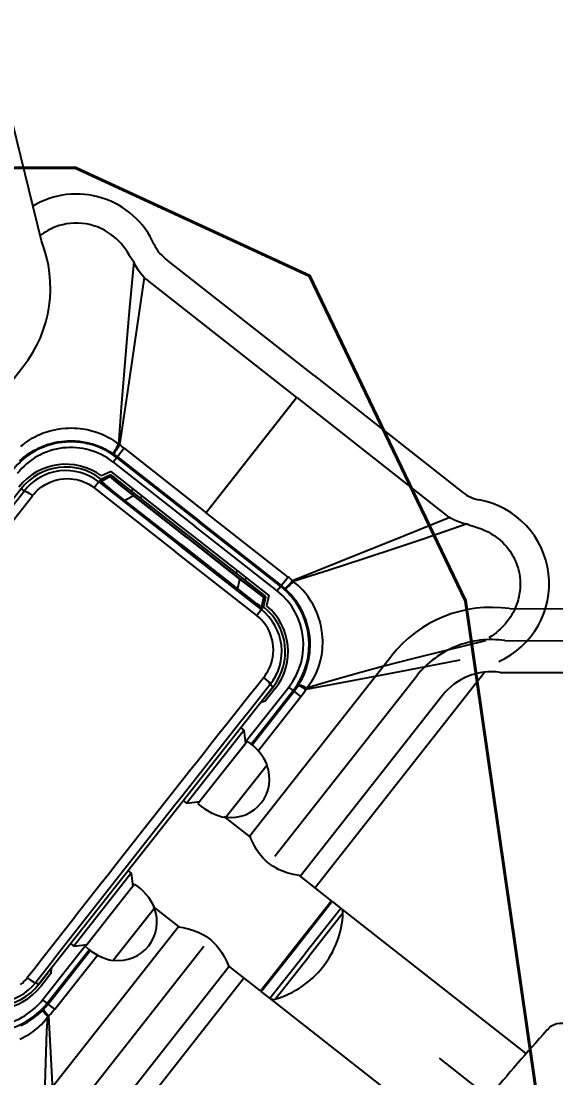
# Model space of a CAD drawing. Header units: millimetres. Extents: x 1145859089 to 1147511753, y -1047484727 to -1047247487.
# Drawn here: x 1146994632 to 1146994914, y -1047433925 to -1047433367 of the extents above; entities that cross this region are included whole.
import ezdxf
from ezdxf.xclip import XClip

# ---------------------------------------------------------------- set-up
doc = ezdxf.new("R2010")
doc.units = ezdxf.units.MM
doc.header["$LTSCALE"] = 100
doc.header["$MEASUREMENT"] = 0
doc.header["$XCLIPFRAME"] = 2
doc.linetypes.add('단지배치도$0$CENTER', pattern=[31, 30, -0.5, 0, -0.5])
doc.layers.get('0').update_dxf_attribs({"linetype": 'CONTINUOUS'})
for name, color, linetype in [('XREF', 135, 'CONTINUOUS'), ('단지배치도$0$S240910', 33, 'CONTINUOUS'), ('단지배치도$0$W240910', 135, 'CONTINUOUS')]:
    doc.layers.add(name, color=color, linetype=linetype)
doc.styles.add('단지배치도$0$WS1', font='romans.shx', dxfattribs={"width": 0.8, "bigfont": 'whgtxt.shx'})

# ---------------------------------------------------------------- blocks, each defined once
blk = doc.blocks.new('단지배치도$0$zw$9902')
at = {"layer": '단지배치도$0$W240910', "linetype": 'ByBlock', "ltscale": 20}
for p, q in [((64903.72, -62113.47), (64875.32, -61997.48)), ((64908.84, -62107.09), (64907.18, -62107.94)), ((64909.79, -62106.65), (64908.84, -62107.09)), ((64911.23, -62106.07), (64909.79, -62106.65)), ((64913.09, -62105.43), (64911.23, -62106.07)), ((64914.99, -62104.91), (64913.09, -62105.43)), ((64916.92, -62104.52), (64914.99, -62104.91)), ((64918.87, -62104.25), (64916.92, -62104.52)), ((64921.02, -62104.09), (64918.87, -62104.25)), ((64923.17, -62104.09), (64921.02, -62104.09)), ((64925.32, -62104.23), (64923.17, -62104.09)), ((64927.26, -62104.49), (64925.32, -62104.23)), ((64928.39, -62104.7), (64927.26, -62104.49)), ((64929.79, -62105.03), (64928.39, -62104.7)), ((64930.67, -62105.26), (64929.79, -62105.03)), ((64931.98, -62105.67), (64930.67, -62105.26)), ((64933.27, -62106.13), (64931.98, -62105.67)), ((64934.42, -62106.6), (64933.27, -62106.13)), ((64935.98, -62107.33), (64934.42, -62106.6)), ((64937.04, -62107.88), (64935.98, -62107.33)), ((64903.26, -62110.49), (64903.03, -62110.66)), ((64904.88, -62109.33), (64903.26, -62110.49)), ((64906.02, -62108.61), (64904.88, -62109.33)), ((64907.18, -62107.94), (64906.02, -62108.61)), ((64938.63, -62108.81), (64937.04, -62107.88)), ((64940.17, -62109.84), (64938.63, -62108.81)), ((64941.65, -62110.95), (64940.17, -62109.84)), ((64943.07, -62112.16), (64941.65, -62110.95)), ((64944.43, -62113.46), (64943.07, -62112.16)), ((64945.71, -62114.83), (64944.43, -62113.46)), ((64946.93, -62116.3), (64945.71, -62114.83)), ((64948.08, -62117.85), (64946.93, -62116.3)), ((64949.14, -62119.46), (64948.08, -62117.85)), ((64950.11, -62121.13), (64949.14, -62119.46)), ((64950.54, -62121.88), (64950.11, -62121.13)), ((64951.51, -62123.39), (64950.54, -62121.88)), ((64952.42, -62124.58), (64951.51, -62123.39)), ((65047.56, -62184.54), (64969.13, -62122.87)), ((64952.42, -62124.58), (64950.19, -62148.54)), ((64953.37, -62126.46), (64952.42, -62124.58)), ((64954.41, -62128.23), (64953.37, -62126.46)), ((64954.94, -62129.04), (64954.41, -62128.23)), ((64955.86, -62130.33), (64954.94, -62129.04)), ((64957.84, -62132.73), (64954.07, -62159.13)), ((64956.83, -62131.56), (64955.86, -62130.33)), ((64957.84, -62132.73), (64956.83, -62131.56)), ((65038.4, -62196.18), (64959.6, -62134.21)), ((64950.19, -62148.54), (64948.92, -62162.88)), ((64948.92, -62162.88), (64947.31, -62181.99)), ((64954.07, -62159.13), (64948.95, -62194.14)), ((64819.3, -62275), (64894.18, -62179.79)), ((64947.31, -62181.99), (64945.84, -62201.15)), ((65047.56, -62184.54), (65125.98, -62246.21)), ((64948.95, -62194.14), (64944.96, -62221.1)), ((65038.14, -62196.51), (64990.38, -62257.24)), ((65038.14, -62196.51), (64990.38, -62257.24)), ((65038.14, -62196.51), (64990.38, -62257.24)), ((65038.14, -62196.51), (64990.38, -62257.24)), ((65038.4, -62196.18), (64990.65, -62256.91)), ((65038.4, -62196.18), (64990.65, -62256.91)), ((65038.4, -62196.18), (64990.65, -62256.91)), ((65038.4, -62196.18), (64990.65, -62256.91)), ((65038.4, -62196.18), (65117.21, -62258.15)), ((64945.84, -62201.15), (64944.46, -62220.88)), ((64907.63, -62213.89), (64909.13, -62213.48)), ((64909.13, -62213.48), (64910.66, -62213.12)), ((64910.66, -62213.12), (64912.19, -62212.83)), ((64912.19, -62212.83), (64914.28, -62212.52)), ((64914.28, -62212.52), (64916.39, -62212.31)), ((64916.39, -62212.31), (64917.95, -62212.23)), ((64917.95, -62212.23), (64919.5, -62212.21)), ((64919.5, -62212.21), (64921.06, -62212.24)), ((64921.06, -62212.24), (64922.6, -62212.33)), ((64922.6, -62212.33), (64924.16, -62212.48)), ((64924.16, -62212.48), (64925.73, -62212.69)), ((64925.73, -62212.69), (64927.8, -62213.07)), ((64927.8, -62213.07), (64929.83, -62213.54)), ((64896.49, -62219.17), (64897.3, -62218.62)), ((64897.3, -62218.62), (64898.91, -62217.63)), ((64898.91, -62217.63), (64900.57, -62216.71)), ((64900.57, -62216.71), (64901.92, -62216.05)), ((64901.92, -62216.05), (64903.3, -62215.43)), ((64903.3, -62215.43), (64904.71, -62214.86)), ((64904.71, -62214.86), (64906.15, -62214.35)), ((64906.15, -62214.35), (64907.63, -62213.89)), ((64915.85, -62219.13), (64917.4, -62219.02)), ((64917.4, -62219.02), (64919.46, -62218.98)), ((64919.46, -62218.98), (64921.52, -62219.04)), ((64921.52, -62219.04), (64923.57, -62219.2)), ((64929.83, -62213.54), (64930.84, -62213.81)), ((64930.84, -62213.81), (64932.31, -62214.27)), ((64932.31, -62214.27), (64933.76, -62214.77)), ((64933.76, -62214.77), (64934.73, -62215.14)), ((64934.73, -62215.14), (64936.14, -62215.74)), ((64936.14, -62215.74), (64937.52, -62216.39)), ((64937.52, -62216.39), (64938.84, -62217.08)), ((64938.84, -62217.08), (64940.13, -62217.82)), ((64940.13, -62217.82), (64941.8, -62218.88)), ((64941.8, -62218.88), (64942.91, -62219.67)), ((64892.93, -62222.01), (64894.47, -62220.69)), ((64894.47, -62220.69), (64894.99, -62220.27)), ((64894.99, -62220.27), (64896.49, -62219.17)), ((64897.99, -62225.17), (64899.76, -62224.11)), ((64899.76, -62224.11), (64901.59, -62223.14)), ((64901.59, -62223.14), (64902.51, -62222.7)), ((64902.51, -62222.7), (64904.17, -62221.97)), ((64904.17, -62221.97), (64905.85, -62221.33)), ((64905.85, -62221.33), (64907.3, -62220.84)), ((64907.3, -62220.84), (64908.94, -62220.36)), ((64908.94, -62220.36), (64910.6, -62219.95)), ((64910.6, -62219.95), (64912.28, -62219.61)), ((64912.28, -62219.61), (64914.32, -62219.29)), ((64914.32, -62219.29), (64915.85, -62219.13)), ((64923.57, -62219.2), (64925.62, -62219.48)), ((64925.62, -62219.48), (64927.64, -62219.85)), ((64927.64, -62219.85), (64929.66, -62220.34)), ((64929.66, -62220.34), (64930.64, -62220.62)), ((64930.64, -62220.62), (64932.52, -62221.23)), ((64932.52, -62221.23), (64934.37, -62221.93)), ((64934.37, -62221.93), (64935.09, -62222.23)), ((64935.09, -62222.23), (64937.18, -62223.2)), ((64937.18, -62223.2), (64938.1, -62223.67)), ((64938.1, -62223.67), (64939.68, -62224.56)), ((64939.68, -62224.56), (64941.71, -62225.85)), ((64943.12, -62223.9), (64942.42, -62225.02)), ((64942.91, -62219.67), (64944.46, -62220.88)), ((64944.96, -62221.1), (64943.12, -62223.9)), ((64947.41, -62222.91), (64943.86, -62227.43)), ((64944.46, -62220.88), (64944.96, -62221.1)), ((64947.41, -62222.91), (64990.65, -62256.91)), ((64892.24, -62229.58), (64893.81, -62228.21)), ((64893.81, -62228.21), (64895.45, -62226.92)), ((64895.45, -62226.92), (64897.15, -62225.72)), ((64897.15, -62225.72), (64897.99, -62225.17)), ((64943.5, -62227.89), (64941.65, -62230.24)), ((64941.71, -62225.85), (64941.9, -62225.98)), ((64941.91, -62225.95), (64941.9, -62225.98)), ((64941.96, -62225.82), (64941.91, -62225.95)), ((64942.42, -62225.02), (64941.96, -62225.82)), ((64943.86, -62227.43), (64943.5, -62227.89)), ((64943.5, -62227.89), (64986.73, -62261.89)), ((64943.86, -62227.43), (64987.1, -62261.43)), ((64940.43, -62235.14), (64935.36, -62237.54)), ((64982.04, -62267.86), (64940.43, -62235.14)), ((64941.65, -62230.24), (64984.88, -62264.24)), ((64906.89, -62241.44), (64908.33, -62240.78)), ((64908.33, -62240.78), (64910.05, -62240.13)), ((64910.05, -62240.13), (64911.81, -62239.61)), ((64911.81, -62239.61), (64913.61, -62239.24)), ((64913.61, -62239.24), (64915.44, -62239.01)), ((64915.44, -62239.01), (64917.27, -62238.93)), ((64917.27, -62238.93), (64919.1, -62238.99)), ((64919.1, -62238.99), (64920.66, -62239.16)), ((64920.66, -62239.16), (64922.2, -62239.43)), ((64922.2, -62239.43), (64923.72, -62239.81)), ((64923.72, -62239.81), (64925.22, -62240.29)), ((64925.22, -62240.29), (64926.43, -62240.77)), ((64926.43, -62240.77), (64927.61, -62241.32)), ((64927.61, -62241.32), (64928.76, -62241.93)), ((64934.05, -62240.72), (64931.6, -62243.83)), ((64934.99, -62239.52), (64934.05, -62240.72)), ((64934.05, -62240.72), (64976.89, -62274.41)), ((64934.99, -62239.52), (64934.94, -62239.09)), ((64935.07, -62240.19), (64934.99, -62239.52)), ((64935.08, -62240.22), (64935.07, -62240.19)), ((64935.17, -62240.34), (64935.08, -62240.22)), ((64935.44, -62240.61), (64935.17, -62240.34)), ((64936.44, -62241.51), (64935.44, -62240.61)), ((64935.45, -62239.15), (64939.95, -62237.03)), ((64939.95, -62237.03), (64935.45, -62239.15)), ((64935.51, -62239.58), (64935.45, -62239.15)), ((64935.59, -62240.25), (64935.51, -62239.58)), ((64940.07, -62238.01), (64935.59, -62240.25)), ((64935.59, -62240.28), (64935.59, -62240.25)), ((64935.64, -62240.37), (64935.59, -62240.28)), ((64935.72, -62240.49), (64935.64, -62240.37)), ((64936.02, -62240.82), (64935.72, -62240.49)), ((64936.44, -62241.22), (64936.02, -62240.82)), ((64937.58, -62242.23), (64936.44, -62241.22)), ((64940.07, -62238.01), (64939.95, -62237.03)), ((64940.1, -62238.05), (64940.07, -62238.01)), ((64940.26, -62238.2), (64940.1, -62238.05)), ((64940.86, -62238.73), (64940.26, -62238.2)), ((64940.47, -62237.09), (64943.38, -62239.37)), ((64981.11, -62269.04), (64940.48, -62237.09)), ((64940.59, -62238.07), (64940.48, -62237.09)), ((64940.6, -62238.09), (64940.59, -62238.07)), ((64940.64, -62238.16), (64940.6, -62238.09)), ((64941.03, -62238.56), (64940.64, -62238.16)), ((64944.07, -62241.37), (64940.86, -62238.73)), ((64942.08, -62239.49), (64941.03, -62238.56)), ((64942.79, -62240.1), (64942.08, -62239.49)), ((64945.71, -62242.5), (64942.79, -62240.1)), ((64952.4, -62248.06), (64944.07, -62241.37)), ((64893.05, -62244.32), (64871.41, -62271.83)), ((64893.05, -62244.32), (64894.56, -62245.5)), ((64899.01, -62247.93), (64899.85, -62246.92)), ((64899.85, -62246.92), (64900.75, -62245.95)), ((64900.75, -62245.95), (64901.7, -62245.03)), ((64901.7, -62245.03), (64902.91, -62244)), ((64902.91, -62244), (64904.18, -62243.06)), ((64904.18, -62243.06), (64905.51, -62242.21)), ((64905.51, -62242.21), (64906.89, -62241.44)), ((64928.76, -62241.93), (64930.1, -62242.75)), ((64930.1, -62242.75), (64931.6, -62243.83)), ((64931.6, -62243.83), (64974.44, -62277.52)), ((64937.54, -62242.45), (64936.44, -62241.51)), ((64941.82, -62245.95), (64937.54, -62242.45)), ((64938.59, -62243.1), (64937.58, -62242.23)), ((64941.96, -62245.87), (64938.59, -62243.1)), ((64947.59, -62250.54), (64941.82, -62245.95)), ((64947.7, -62250.4), (64941.96, -62245.87)), ((64952.51, -62247.92), (64945.71, -62242.5)), ((64952.16, -62244.37), (64951.23, -62245.55)), ((64947.59, -62250.54), (64947.7, -62250.4)), ((64977.29, -62273.9), (64947.59, -62250.54)), ((64952.4, -62248.06), (64947.7, -62250.4)), ((64977.4, -62273.75), (64947.7, -62250.4)), ((64952.4, -62248.06), (64952.51, -62247.92)), ((64980.33, -62270.03), (64952.4, -62248.06)), ((64980.44, -62269.89), (64952.51, -62247.92)), ((64956.88, -62248.08), (64955.95, -62249.26)), ((65033.88, -62290.91), (64990.65, -62256.91)), ((65029.97, -62295.88), (64986.73, -62261.89)), ((65030.33, -62295.42), (64987.1, -62261.43)), ((65119.06, -62259.51), (65094.3, -62269.4)), ((65128.26, -62262.86), (65105.5, -62270.68)), ((65119.06, -62259.51), (65120.43, -62260.22)), ((65120.43, -62260.22), (65121.86, -62260.87)), ((65121.86, -62260.87), (65123.33, -62261.46)), ((65123.33, -62261.46), (65124.25, -62261.79)), ((65124.25, -62261.79), (65126.21, -62262.38)), ((65126.21, -62262.38), (65128.26, -62262.86)), ((65128.26, -62262.86), (65129.63, -62263.46)), ((65129.63, -62263.46), (65131.32, -62264.05)), ((64981.11, -62269.04), (65021.74, -62300.99)), ((64982.03, -62267.86), (65023.64, -62300.58)), ((65028.11, -62298.24), (64984.88, -62264.24)), ((65131.32, -62264.05), (65132.15, -62264.29)), ((65132.15, -62264.29), (65134.01, -62264.84)), ((65132.16, -62264.29), (65134.01, -62264.84)), ((65134.01, -62264.84), (65135.82, -62265.49)), ((65134.01, -62264.84), (65135.82, -62265.49)), ((65135.82, -62265.49), (65137.6, -62266.24)), ((65135.82, -62265.49), (65137.6, -62266.24)), ((65137.6, -62266.24), (65139.32, -62267.08)), ((65137.6, -62266.24), (65139.32, -62267.08)), ((65139.32, -62267.08), (65140.95, -62268)), ((65139.32, -62267.08), (65140.95, -62268)), ((65140.95, -62268), (65142.53, -62269.01)), ((65140.95, -62268), (65142.53, -62269.01)), ((65142.53, -62269.01), (65144.04, -62270.11)), ((65142.53, -62269.01), (65144.04, -62270.11)), ((65019.73, -62308.09), (64976.89, -62274.41)), ((64977.29, -62273.9), (65006.99, -62297.25)), ((64977.4, -62273.75), (65007.1, -62297.11)), ((64980.33, -62270.03), (65008.27, -62292)), ((64980.44, -62269.89), (65008.38, -62291.86)), ((65094.3, -62269.4), (65061.48, -62282.63)), ((65105.5, -62270.68), (65091.87, -62275.29)), ((65144.04, -62270.11), (65145.47, -62271.29)), ((65144.04, -62270.11), (65145.47, -62271.29)), ((65145.47, -62271.29), (65146.83, -62272.54)), ((65145.47, -62271.29), (65146.83, -62272.54)), ((65146.83, -62272.54), (65148.11, -62273.87)), ((65146.83, -62272.54), (65148.11, -62273.87)), ((65148.11, -62273.87), (65148.9, -62274.77)), ((65148.11, -62273.87), (65148.9, -62274.77)), ((65148.9, -62274.77), (65149.97, -62276.11)), ((65148.9, -62274.77), (65149.97, -62276.11)), ((65017.28, -62311.21), (64974.44, -62277.52)), ((65091.87, -62275.29), (65073.67, -62281.36)), ((65149.97, -62276.11), (65150.7, -62277.12)), ((65149.97, -62276.11), (65150.7, -62277.12)), ((65150.7, -62277.12), (65151.45, -62278.26)), ((65150.7, -62277.12), (65151.45, -62278.26)), ((65151.45, -62278.26), (65152.16, -62279.44)), ((65151.45, -62278.26), (65152.16, -62279.44)), ((65152.16, -62279.44), (65152.6, -62280.24)), ((65152.16, -62279.44), (65152.6, -62280.24)), ((65152.6, -62280.24), (65153.24, -62281.52)), ((65152.6, -62280.24), (65153.24, -62281.52)), ((65061.48, -62282.63), (65036.22, -62292.87)), ((65073.67, -62281.36), (65055.4, -62287.31)), ((65153.24, -62281.52), (65153.71, -62282.58)), ((65153.24, -62281.52), (65153.71, -62282.58)), ((65153.71, -62282.58), (65154.42, -62284.39)), ((65153.71, -62282.58), (65154.42, -62284.39)), ((65154.42, -62284.39), (65155.07, -62286.45)), ((65154.42, -62284.39), (65155.07, -62286.45)), ((65007.19, -62287.64), (65006.26, -62288.82)), ((65011.9, -62291.35), (65010.97, -62292.53)), ((65033.88, -62290.91), (65030.33, -62295.42)), ((65055.4, -62287.31), (65036.55, -62293.29)), ((65155.07, -62286.45), (65155.57, -62288.54)), ((65155.07, -62286.45), (65155.57, -62288.54)), ((65155.57, -62288.54), (65155.93, -62290.66)), ((65155.57, -62288.54), (65155.93, -62290.66)), ((65155.93, -62290.66), (65156.12, -62292.62)), ((65155.93, -62290.66), (65156.12, -62292.62)), ((65006.99, -62297.25), (65007.1, -62297.11)), ((65008.27, -62292), (65007.1, -62297.11)), ((65007.1, -62297.11), (65012.85, -62301.62)), ((65008.27, -62292), (65008.38, -62291.86)), ((65008.27, -62292), (65016.73, -62298.51)), ((65008.38, -62291.86), (65015.25, -62297.18)), ((65029.97, -62295.88), (65028.11, -62298.24)), ((65030.33, -62295.42), (65029.97, -62295.88)), ((65032.23, -62296.97), (65032.2, -62296.99)), ((65032.37, -62297.14), (65032.2, -62296.99)), ((65032.34, -62296.89), (65032.23, -62296.97)), ((65033.01, -62296.26), (65032.34, -62296.89)), ((65034.1, -62298.82), (65032.37, -62297.14)), ((65033.93, -62295.31), (65033.01, -62296.26)), ((65036.22, -62292.87), (65033.93, -62295.31)), ((65036.55, -62293.29), (65036.22, -62292.87)), ((65038.09, -62294.52), (65036.55, -62293.29)), ((65039.12, -62295.41), (65038.09, -62294.52)), ((65040.55, -62296.78), (65039.12, -62295.41)), ((65041.57, -62297.87), (65040.55, -62296.78)), ((65156.14, -62296.56), (65155.96, -62298.52)), ((65156.14, -62296.56), (65155.96, -62298.52)), ((65156.12, -62292.62), (65156.19, -62294.59)), ((65156.12, -62292.62), (65156.19, -62294.59)), ((65156.19, -62294.59), (65156.14, -62296.56)), ((65156.19, -62294.59), (65156.14, -62296.56)), ((65006.99, -62297.25), (65012.81, -62301.78)), ((65012.81, -62301.78), (65017.22, -62305.11)), ((65012.85, -62301.62), (65016.34, -62304.24)), ((65015.25, -62297.18), (65018.27, -62299.45)), ((65016.73, -62298.51), (65020.05, -62301)), ((65018.27, -62299.45), (65019.03, -62300)), ((65021.74, -62301), (65018.83, -62298.71)), ((65019.03, -62300), (65020.18, -62300.8)), ((65020.93, -62301.6), (65019.82, -62306.49)), ((65020.05, -62301), (65020.7, -62301.47)), ((65020.18, -62300.8), (65020.66, -62301.08)), ((65020.66, -62301.08), (65020.73, -62301.11)), ((65020.7, -62301.47), (65020.89, -62301.58)), ((65020.73, -62301.11), (65020.75, -62301.11)), ((65020.75, -62301.11), (65021.74, -62300.99)), ((65020.89, -62301.58), (65020.93, -62301.6)), ((65020.92, -62306.36), (65021.92, -62301.49)), ((65021.92, -62301.49), (65020.92, -62306.36)), ((65020.93, -62301.6), (65021.92, -62301.49)), ((65023.64, -62300.58), (65022.51, -62306.07)), ((65035.33, -62300.14), (65034.1, -62298.82)), ((65036.01, -62300.92), (65035.33, -62300.14)), ((65037.45, -62302.73), (65036.01, -62300.92)), ((65037.91, -62303.35), (65037.45, -62302.73)), ((65042.55, -62298.99), (65041.57, -62297.87)), ((65043.51, -62300.17), (65042.55, -62298.99)), ((65044.42, -62301.4), (65043.51, -62300.17)), ((65045.01, -62302.25), (65044.42, -62301.4)), ((65045.84, -62303.54), (65045.01, -62302.25)), ((65155.53, -62301.08), (65155.1, -62302.9)), ((65155.53, -62301.08), (65155.1, -62302.9)), ((65155.73, -62300.06), (65155.53, -62301.08)), ((65155.73, -62300.06), (65155.53, -62301.08)), ((65155.96, -62298.52), (65155.73, -62300.06)), ((65155.96, -62298.52), (65155.73, -62300.06)), ((65016.34, -62304.24), (65017.42, -62305.02)), ((65017.22, -62305.11), (65018.39, -62305.96)), ((65019.73, -62308.09), (65017.28, -62311.21)), ((65017.42, -62305.02), (65018.68, -62305.89)), ((65018.39, -62305.96), (65019.5, -62306.72)), ((65018.68, -62305.89), (65019.17, -62306.2)), ((65019.17, -62306.2), (65019.55, -62306.41)), ((65019.5, -62306.72), (65019.83, -62306.92)), ((65019.55, -62306.41), (65019.69, -62306.47)), ((65019.69, -62306.47), (65019.79, -62306.49)), ((65020.67, -62306.9), (65019.73, -62308.09)), ((65019.79, -62306.49), (65019.82, -62306.49)), ((65019.82, -62306.49), (65020.49, -62306.41)), ((65019.83, -62306.92), (65019.96, -62306.98)), ((65019.96, -62306.98), (65020, -62306.98)), ((65020, -62306.98), (65020.67, -62306.9)), ((65020.49, -62306.41), (65020.92, -62306.36)), ((65020.67, -62306.9), (65021.1, -62306.85)), ((65039.03, -62304.98), (65037.91, -62303.35)), ((65040.06, -62306.67), (65039.03, -62304.98)), ((65040.57, -62307.56), (65040.06, -62306.67)), ((65041.51, -62309.41), (65040.57, -62307.56)), ((65046.63, -62304.87), (65045.84, -62303.54)), ((65047.13, -62305.78), (65046.63, -62304.87)), ((65048.07, -62307.65), (65047.13, -62305.78)), ((65048.92, -62309.57), (65048.07, -62307.65)), ((65150.54, -62307.57), (65269.95, -62307.82)), ((65153.17, -62308.15), (65152.43, -62309.62)), ((65153.55, -62307.31), (65153.17, -62308.15)), ((65153.55, -62307.31), (65153.43, -62307.57)), ((65154.29, -62305.46), (65153.55, -62307.31)), ((65154.29, -62305.46), (65153.55, -62307.31)), ((65154.72, -62304.19), (65154.29, -62305.46)), ((65154.72, -62304.19), (65154.29, -62305.46)), ((65155.1, -62302.9), (65154.72, -62304.19)), ((65155.1, -62302.9), (65154.72, -62304.19)), ((65018.69, -62312.41), (65017.28, -62311.21)), ((65019.8, -62313.51), (65018.69, -62312.41)), ((65020.66, -62314.49), (65019.8, -62313.51)), ((65042.36, -62311.28), (65041.51, -62309.41)), ((65043.1, -62313.2), (65042.36, -62311.28)), ((65043.75, -62315.16), (65043.1, -62313.2)), ((65049.49, -62311.04), (65048.92, -62309.57)), ((65050.01, -62312.53), (65049.49, -62311.04)), ((65050.46, -62314.01), (65050.01, -62312.53)), ((65150.49, -62312.81), (65149.71, -62313.9)), ((65151.23, -62311.69), (65150.49, -62312.81)), ((65151.85, -62310.67), (65151.23, -62311.69)), ((65152.43, -62309.62), (65151.85, -62310.67)), ((65021.47, -62315.51), (65020.66, -62314.49)), ((65022.22, -62316.58), (65021.47, -62315.51)), ((65023.04, -62317.91), (65022.22, -62316.58)), ((65023.77, -62319.3), (65023.04, -62317.91)), ((65024.4, -62320.74), (65023.77, -62319.3)), ((65044.29, -62317.15), (65043.75, -62315.16)), ((65044.73, -62319.16), (65044.29, -62317.15)), ((65045, -62320.68), (65044.73, -62319.16)), ((65050.86, -62315.51), (65050.46, -62314.01)), ((65051.2, -62317.02), (65050.86, -62315.51)), ((65051.49, -62318.56), (65051.2, -62317.02)), ((65051.79, -62320.66), (65051.49, -62318.56)), ((65144.65, -62319.34), (65143.53, -62320.29)), ((65145.69, -62318.39), (65144.65, -62319.34)), ((65146.7, -62317.41), (65145.69, -62318.39)), ((65148.26, -62315.7), (65146.7, -62317.41)), ((65149.71, -62313.9), (65148.26, -62315.7)), ((65024.93, -62322.21), (65024.4, -62320.74)), ((65025.42, -62323.98), (65024.93, -62322.21)), ((65025.77, -62325.78), (65025.42, -62323.98)), ((65045.2, -62322.22), (65045, -62320.68)), ((65045.38, -62324.27), (65045.2, -62322.22)), ((65045.44, -62325.99), (65045.38, -62324.27)), ((65051.99, -62322.76), (65051.79, -62320.66)), ((65052.06, -62324.32), (65051.99, -62322.76)), ((65052.07, -62325.88), (65052.06, -62324.32)), ((65137.95, -62324.47), (65117.12, -62329.57)), ((65141.06, -62322.12), (65139.72, -62322.99)), ((65142.37, -62321.18), (65141.06, -62322.12)), ((65143.53, -62320.29), (65142.37, -62321.18)), ((65025.98, -62327.6), (65025.77, -62325.78)), ((65025.96, -62331.28), (65026.04, -62329.44)), ((65026.04, -62329.44), (65025.98, -62327.6)), ((65045.22, -62330.92), (65045.35, -62329.41)), ((65045.35, -62329.41), (65045.43, -62327.7)), ((65045.43, -62327.7), (65045.44, -62325.99)), ((65051.55, -62332.01), (65051.77, -62330.51)), ((65051.77, -62330.51), (65051.93, -62328.99)), ((65051.93, -62328.99), (65052.03, -62327.44)), ((65052.03, -62327.44), (65052.07, -62325.88)), ((65117.12, -62329.57), (65099.45, -62334.02)), ((65013.46, -62427.69), (65088.34, -62332.47)), ((65024.49, -62337.68), (65025.01, -62336.18)), ((65025.01, -62336.18), (65025.42, -62334.65)), ((65025.42, -62334.65), (65025.73, -62333.1)), ((65025.73, -62333.1), (65025.96, -62331.28)), ((65043.95, -62337.5), (65044.46, -62335.49)), ((65044.46, -62335.49), (65044.67, -62334.49)), ((65044.67, -62334.49), (65044.99, -62332.71)), ((65044.99, -62332.71), (65045.22, -62330.92)), ((65050.45, -62336.8), (65050.95, -62334.96)), ((65050.95, -62334.96), (65051.28, -62333.5)), ((65051.28, -62333.5), (65051.55, -62332.01)), ((65099.45, -62334.02), (65084.28, -62337.97)), ((65124.41, -62334.82), (65096.27, -62340.21)), ((65021.77, -62342.79), (65022.5, -62341.69)), ((65022.5, -62341.69), (65023.16, -62340.55)), ((65023.16, -62340.55), (65023.88, -62339.13)), ((65023.88, -62339.13), (65024.49, -62337.68)), ((65042.24, -62342.35), (65043, -62340.42)), ((65043, -62340.42), (65043.34, -62339.47)), ((65043.34, -62339.47), (65043.95, -62337.5)), ((65137.36, -62341.32), (65048.02, -62454.92)), ((65048.53, -62341.84), (65048.81, -62341.23)), ((65048.81, -62341.23), (65049.52, -62339.51)), ((65049.52, -62339.51), (65049.86, -62338.6)), ((65049.86, -62338.6), (65050.45, -62336.8)), ((65071.5, -62341.41), (65058.91, -62344.94)), ((65096.27, -62340.21), (65064.87, -62346.13)), ((65084.28, -62337.97), (65071.5, -62341.41)), ((65145.7, -62341.22), (65265.11, -62341.47)), ((65020.98, -62343.85), (65021.77, -62342.79)), ((65039.35, -62347.88), (65040.41, -62346.09)), ((65040.41, -62346.09), (65041.37, -62344.25)), ((65041.37, -62344.25), (65042.24, -62342.35)), ((65064.87, -62346.13), (65043.2, -62350.21)), ((65052.25, -62346.86), (65043.45, -62349.46)), ((65045.15, -62347.42), (65046.31, -62345.77)), ((65046.31, -62345.77), (65047.38, -62344.04)), ((65047.38, -62344.04), (65047.6, -62343.64)), ((65047.6, -62343.64), (65048.53, -62341.84)), ((65058.91, -62344.94), (65052.25, -62346.86)), ((65025.89, -62348.78), (65004.26, -62376.3)), ((65011.24, -62378.1), (65034.18, -62348.94)), ((65014.33, -62379.02), (65036.53, -62350.79)), ((65014.82, -62379.43), (65037.03, -62351.18)), ((65021.05, -62354.94), (65025.89, -62348.79)), ((65027.07, -62349.71), (65021.8, -62356.42)), ((65025.89, -62348.78), (65024.39, -62347.6)), ((65036.53, -62350.79), (65034.18, -62348.94)), ((65037.03, -62351.18), (65036.53, -62350.79)), ((65040.54, -62353.94), (65037.03, -62351.18)), ((65039.15, -62348.2), (65039.35, -62347.88)), ((65043.2, -62350.21), (65043.45, -62349.46)), ((65043.45, -62349.46), (65044.32, -62348.46)), ((65044.32, -62348.46), (65045.15, -62347.42)), ((65018.03, -62382.57), (65040.54, -62353.94)), ((65040.19, -62448.7), (65115.07, -62353.49)), ((64980.18, -62410.15), (65010.47, -62371.64)), ((65008.89, -62370.4), (65010.47, -62371.64)), ((65010.47, -62371.64), (65011.31, -62378.66)), ((65004.26, -62376.3), (64902.26, -62506)), ((64986.27, -62410.49), (65012.23, -62377.48)), ((65003.58, -62388.48), (65011.31, -62378.66)), ((65000.86, -62417.83), (65022.8, -62389.93)), ((65000.86, -62417.83), (65022.61, -62390.17)), ((64978.61, -62408.92), (64980.18, -62410.15)), ((64980.18, -62410.15), (64987.2, -62409.32)), ((65013.79, -62428), (65000.07, -62417.21)), ((65014.46, -62429.52), (65013.59, -62427.52)), ((65013.59, -62427.52), (65013.79, -62428)), ((65015.18, -62431.01), (65014.46, -62429.52)), ((65016.1, -62432.76), (65015.18, -62431.01)), ((65017.22, -62434.67), (65016.1, -62432.76)), ((65017.89, -62435.69), (65017.22, -62434.67)), ((65018.6, -62436.71), (65017.89, -62435.69)), ((65019.62, -62438.03), (65018.6, -62436.71)), ((65020.72, -62439.29), (65019.62, -62438.03)), ((65021.89, -62440.49), (65020.72, -62439.29)), ((65022.8, -62441.32), (65021.89, -62440.49)), ((65023.75, -62442.1), (65022.8, -62441.32)), ((65024.75, -62442.85), (65023.75, -62442.1)), ((64951.13, -62447.1), (64920.84, -62485.62)), ((64949.55, -62445.86), (64951.13, -62447.1)), ((64951.13, -62447.1), (64951.96, -62454.12)), ((65025.79, -62443.55), (65024.75, -62442.85)), ((65027.27, -62444.43), (65025.79, -62443.55)), ((65028.79, -62445.21), (65027.27, -62444.43)), ((65029.94, -62445.73), (65028.79, -62445.21)), ((65031.1, -62446.19), (65029.94, -62445.73)), ((65033.23, -62446.93), (65031.1, -62446.19)), ((65035.34, -62447.53), (65033.23, -62446.93)), ((65036.62, -62447.84), (65035.34, -62447.53)), ((64952.89, -62452.94), (64926.93, -62485.96)), ((65038.74, -62448.27), (65036.62, -62447.84)), ((65040.32, -62448.54), (65038.74, -62448.27)), ((65056.67, -62461.72), (65039.8, -62448.46)), ((65039.81, -62448.46), (65040.32, -62448.54)), ((65019.27, -62509.28), (65056.67, -62461.72)), ((65037.97, -62485.5), (65056.36, -62462.11)), ((65038.36, -62485.81), (65057.06, -62462.03)), ((65056.36, -62462.11), (65057.06, -62462.03)), ((65061.62, -62465.61), (65057.06, -62462.03)), ((64963.46, -62465.39), (64941.52, -62493.29)), ((64963.46, -62465.39), (64941.71, -62493.05)), ((64976.39, -62475.56), (64962.67, -62464.77)), ((65043.01, -62489.27), (65061.62, -62465.61)), ((65044.92, -62490.79), (65062.76, -62468.11)), ((65159.35, -62542.42), (65061.64, -62465.58)), ((64901.19, -62570.46), (64976.06, -62475.24)), ((64935.58, -62474.95), (64927.86, -62484.78)), ((64976.39, -62475.56), (64975.88, -62475.47)), ((64975.88, -62475.47), (64978.43, -62475.93)), ((64978.43, -62475.93), (64979.78, -62476.23)), ((64979.78, -62476.23), (64981.31, -62476.61)), ((64981.31, -62476.61), (64982.96, -62477.09)), ((64982.96, -62477.09), (64984.17, -62477.49)), ((64984.17, -62477.49), (64985.4, -62477.94)), ((64985.4, -62477.94), (64986.41, -62478.35)), ((64986.41, -62478.35), (64987.41, -62478.81)), ((64987.41, -62478.81), (64988.93, -62479.59)), ((64988.93, -62479.59), (64990.41, -62480.47)), ((64990.41, -62480.47), (64991.8, -62481.42)), ((64904.37, -62514.01), (64927.3, -62484.84)), ((64919.26, -62484.38), (64920.84, -62485.62)), ((64920.84, -62485.62), (64927.86, -62484.78)), ((64991.8, -62481.42), (64992.45, -62481.91)), ((64992.45, -62481.91), (64993.4, -62482.7)), ((64993.4, -62482.7), (64994.31, -62483.53)), ((64994.31, -62483.53), (64995.19, -62484.41)), ((64995.19, -62484.41), (64996.02, -62485.33)), ((64996.02, -62485.33), (64996.74, -62486.19)), ((64996.74, -62486.19), (64997.43, -62487.08)), ((65019.58, -62508.88), (65037.97, -62485.5)), ((65019.66, -62509.58), (65038.36, -62485.81)), ((64906.72, -62515.86), (64928.92, -62487.63)), ((64907.22, -62516.25), (64929.43, -62488.01)), ((64910.73, -62519.01), (64933.24, -62490.39)), ((64997.43, -62487.08), (64998.68, -62488.88)), ((64998.68, -62488.88), (64999.78, -62490.68)), ((64999.78, -62490.68), (65000.43, -62491.86)), ((65000.43, -62491.86), (65001, -62492.96)), ((65024.22, -62513.17), (65042.92, -62489.39)), ((65026.92, -62513.69), (65044.84, -62490.9)), ((65042.92, -62489.39), (65043.01, -62489.27)), ((65044.84, -62490.9), (65044.92, -62490.79)), ((64927.91, -62591.48), (65002.79, -62496.26)), ((65001, -62492.96), (65001.63, -62494.27)), ((65001.63, -62494.27), (65002.61, -62496.49)), ((65019.27, -62509.28), (65002.41, -62496.01)), ((65002.61, -62496.49), (65002.41, -62496.02)), ((64894.54, -62504.4), (64895.45, -62503.41)), ((64895.45, -62503.41), (64896.31, -62502.38)), ((64902.27, -62505.99), (64907.1, -62499.84)), ((64908.72, -62500.21), (64903.44, -62506.92)), ((65010.62, -62502.48), (64921.29, -62616.08)), ((64892.79, -62506), (64893.69, -62505.22)), ((64893.69, -62505.22), (64894.54, -62504.4)), ((64902.26, -62506), (64900.76, -62504.81)), ((65019.58, -62508.88), (65019.66, -62509.58)), ((64906.72, -62515.86), (64904.37, -62514.01)), ((65024.22, -62513.17), (65019.66, -62509.58)), ((65121.99, -62590), (65024.24, -62513.13)), ((64903.56, -62520.28), (64904.56, -62519.29)), ((64904.56, -62519.29), (64904.82, -62519.02)), ((64907.22, -62516.25), (64906.72, -62515.86)), ((64910.73, -62519.01), (64907.22, -62516.25)), ((64894.97, -62526.52), (64896.32, -62525.76)), ((64896.32, -62525.76), (64897.95, -62524.74)), ((64897.95, -62524.74), (64899.53, -62523.64)), ((64899.53, -62523.64), (64900.15, -62523.18)), ((64900.15, -62523.18), (64901.94, -62521.74)), ((64901.94, -62521.74), (64903.56, -62520.28)), ((64904.64, -62526.02), (64905.81, -62524.61)), ((64905.81, -62524.61), (64907.06, -62522.9)), ((64906.68, -62530.56), (64907.06, -62522.9)), ((64907.06, -62522.9), (64907.73, -62522.48)), ((64908.73, -62541.82), (64907.73, -62522.48)), ((64892.92, -62527.56), (64894.97, -62526.52)), ((64897.59, -62531.97), (64899.22, -62530.86)), ((64899.22, -62530.86), (64900.32, -62530.05)), ((64900.32, -62530.05), (64902.07, -62528.58)), ((64902.07, -62528.58), (64902.75, -62527.96)), ((64902.75, -62527.96), (64903.72, -62527.01)), ((64903.72, -62527.01), (64904.64, -62526.02)), ((64906.21, -62541.6), (64906.68, -62530.56)), ((64892.28, -62534.77), (64893.68, -62534.14)), ((64893.68, -62534.14), (64895.04, -62533.45)), ((64895.04, -62533.45), (64896.33, -62532.73)), ((64896.33, -62532.73), (64897.59, -62531.97)), ((64905.84, -62552.67), (64906.21, -62541.6)), ((64910.41, -62574.14), (64908.73, -62541.82)), ((64905.51, -62565.71), (64905.84, -62552.67))]:
    blk.add_line(p, q, dxfattribs=at)
at = {"layer": '단지배치도$0$W240910', "linetype": '단지배치도$0$CENTER', "ltscale": 20}
for p, q in [((65148.12, -62324.39), (65267.53, -62324.64)), ((65026.82, -62438.2), (65101.7, -62342.98)), ((64912.53, -62583.53), (64989.43, -62485.75))]:
    blk.add_line(p, q, dxfattribs=at)
at = {"layer": '단지배치도$0$W240910', "linetype": '단지배치도$0$CENTER', "ltscale": 50}
blk.add_line((65113.43, -62544.79), (65594.77, -62923.3), dxfattribs=at)
at = {"layer": '단지배치도$0$W240910', "linetype": 'ByBlock', "ltscale": 20}
for centre, radius, start, end in [((64922.2, -62133.76), 45, 24.1603, 120.7211), ((64841.52, -62138.37), 67, 321.8188, 21.8188), ((64981.47, -62107.18), 19.96, 204.1601, 231.8191), ((64980.67, -62107.42), 34.09, 227.9438, 231.8189), ((64919.33, -62258.62), 39.1, 51.8188, 141.8188), ((64919.33, -62258.62), 36.1, 51.8188, 141.8188), ((64917.46, -62261), 48.46, 51.819, 55.4272), ((64920.08, -62257.67), 38.47, 51.8188, 55.4496), ((64916.63, -62262.86), 31.5, 53.518, 141.8188), ((64916.63, -62262.86), 30, 52.4018, 141.8188), ((64916.69, -62262.8), 28.09, 51.8307, 141.9989), ((64935.24, -62238.7), 0.5, 232.4206, 295.2275), ((64940.16, -62237.48), 0.5, 51.8188, 115.2538), ((64940.17, -62237.48), 0.499, 51.7323, 115.3314), ((42644.88, -44875.78), 28226.86, 321.615845, 322.021811), ((65138.32, -62230.52), 19.96, 231.8186, 259.4776), ((42274.47, -44584.5), 28703.08, 321.617532, 322.020117), ((65126.46, -62294.39), 45, 294.1603, 79.4773), ((65138.28, -62231.36), 34.09, 231.8187, 235.6939), ((65003.93, -62329), 48.46, 48.2105, 51.8187), ((65005.8, -62326.62), 39.1, 321.8188, 51.8188), ((65006.55, -62325.67), 38.47, 48.188, 51.8188), ((65021.43, -62301.38), 0.499, 348.3062, 51.9054), ((65021.43, -62301.39), 0.5, 348.3839, 51.8188), ((65005.8, -62326.62), 36.1, 321.8188, 51.8188), ((65002.36, -62330.17), 28.09, 321.6388, 51.8069), ((65021.41, -62306.46), 0.5, 168.4102, 231.217), ((65002.31, -62330.24), 30, 321.8188, 51.2359), ((65002.31, -62330.24), 31.5, 321.8188, 50.1197), ((65141.01, -62373.89), 67, 81.8188, 141.8188), ((65141.01, -62373.89), 33, 81.8188, 141.8188), ((65153.04, -62353.66), 19.96, 140.892, 141.8191), ((87520.85, -80165.82), 28703.08, 141.617537, 142.020122), ((87150.44, -79874.53), 28226.86, 141.615843, 142.021809), ((65007.14, -62327.68), 38.03, 321.8188, 327.3405), ((65002.86, -62324.3), 47.94, 321.8157, 327.296), ((65023.7, -62366.14), 9.9, 101.0583, 117.1827), ((64995.51, -62402.39), 30, 24.5468, 56.1268), ((65003.81, -62397.57), 20.2, 321.8188, 21.4854), ((65006.54, -62388.37), 30, 227.5108, 259.0908), ((65003.81, -62397.57), 20.2, 262.1525, 321.8188), ((64936.17, -62477.85), 30, 24.5468, 56.1268), ((64944.47, -62473.03), 20.2, 321.8188, 21.4852), ((65012.82, -62465.72), 50, 321.8188, 357.2544), ((65059.76, -62467.97), 3, 357.2544, 51.8188), ((64947.19, -62463.83), 30, 227.5108, 259.0908), ((64944.47, -62473.03), 20.2, 262.1523, 321.8188), ((64918.61, -62499.77), 9.9, 166.4443, 182.5794), ((65012.82, -62465.72), 50, 286.3832, 321.8188), ((64878.68, -62487.45), 31.5, 233.518, 321.8188), ((64878.68, -62487.45), 30, 232.4018, 321.8188), ((64878.62, -62487.52), 28.09, 231.8309, 321.9989), ((64875.98, -62491.69), 36.1, 231.8188, 321.8188), ((65026.07, -62510.81), 3, 231.8188, 286.3832), ((64875.98, -62491.69), 39.1, 231.8188, 321.8188), ((64877.33, -62492.75), 38.03, 316.2971, 321.8189), ((64873.04, -62489.38), 47.94, 316.3416, 321.822)]:
    blk.add_arc(centre, radius, start, end, dxfattribs=at)
at = {"layer": '단지배치도$0$W240910', "linetype": '단지배치도$0$CENTER', "ltscale": 20}
blk.add_arc((65141.01, -62373.89), 50, 81.8188, 141.8188, dxfattribs=at)
at = {"layer": '단지배치도$0$W240910', "linetype": 'ByBlock', "ltscale": 20, "extrusion": (0, 0, -1)}
for centre, major_axis, ratio, start_param, end_param in [((64947.34, -62217.6), (5.61, 8.28), 0.060176, 3.194048, 4.26529), ((64935.37, -62239.8), (-0.496, -0.059), 0.999562, 4.39077, 5.497568), ((64940.28, -62238.47), (-0.496, -0.059), 0.999562, 1.249177, 2.355975), ((64898.49, -62248.59), (-3.94, 3.08), 0.168068, 0.021249, 1.571427)]:
    blk.add_ellipse(centre, major_axis=major_axis, ratio=ratio, start_param=start_param, end_param=end_param, dxfattribs=at)
at = {"layer": '단지배치도$0$W240910', "linetype": 'ByBlock', "ltscale": 20}
for centre, major_axis, ratio, start_param, end_param in [((65039.05, -62289.73), (6.72, 7.41), 0.060176, 3.194048, 4.26529), ((65020.44, -62301.5), (0.059, -0.496), 0.999562, 1.249177, 2.355975), ((65020.31, -62306.59), (0.059, -0.496), 0.999562, 4.39077, 5.497568), ((65020.46, -62344.51), (3.92, -3.1), 0.168068, 0.021249, 1.571427), ((65047.54, -62353.62), (8.41, -5.4), 0.063046, 2.152691, 3.089128), ((65047.79, -62353.23), (8.48, -5.3), 0.1077, 2.174088, 3.088926), ((64896.83, -62501.72), (3.94, -3.08), 0.168067, 4.711747, 6.261936), ((64911.74, -62526.23), (7.15, -6.99), 0.1077, 3.194259, 4.109097), ((64912.07, -62525.89), (7.24, -6.9), 0.063045, 3.194057, 4.130494)]:
    blk.add_ellipse(centre, major_axis=major_axis, ratio=ratio, start_param=start_param, end_param=end_param, dxfattribs=at)
blk.add_open_spline([(65199.55, -62529.82), (65199.26, -62529.52), (65192.58, -62528.63), (65185.35, -62527.36), (65176.89, -62526.38), (65173.16, -62526.98), (65160.54, -62540.79), (65149.77, -62553.57), (65139.48, -62565.27)], degree=3, knots=[0, 0, 0, 0, 1.099982, 20.542667, 21.27525, 27.305259, 30.651338, 77.40869, 77.40869, 77.40869, 77.40869], dxfattribs=at)
at = {"layer": '단지배치도$0$S240910', "style": '단지배치도$0$WS1', "width": 0.8}
blk.add_text('FH:32.00', height=1200, dxfattribs=at).set_placement((60354.83, -63274.83))
blk = doc.blocks.new('단지배치도')
blk.add_blockref('단지배치도$0$zw$9902', (141034.19, 142437.16))

msp = doc.modelspace()

# ---------------------------------------------------------------- block references
at = {"layer": 'XREF'}
ref = msp.add_blockref('단지배치도', (1146788705.034274, -1047513806.462535), dxfattribs=at)
XClip(ref).set_block_clipping_path([(72982.4064819524, 34919.7593965298), (360382.4067475507, 255319.7593436697)])

doc.saveas('drawing.dxf')
